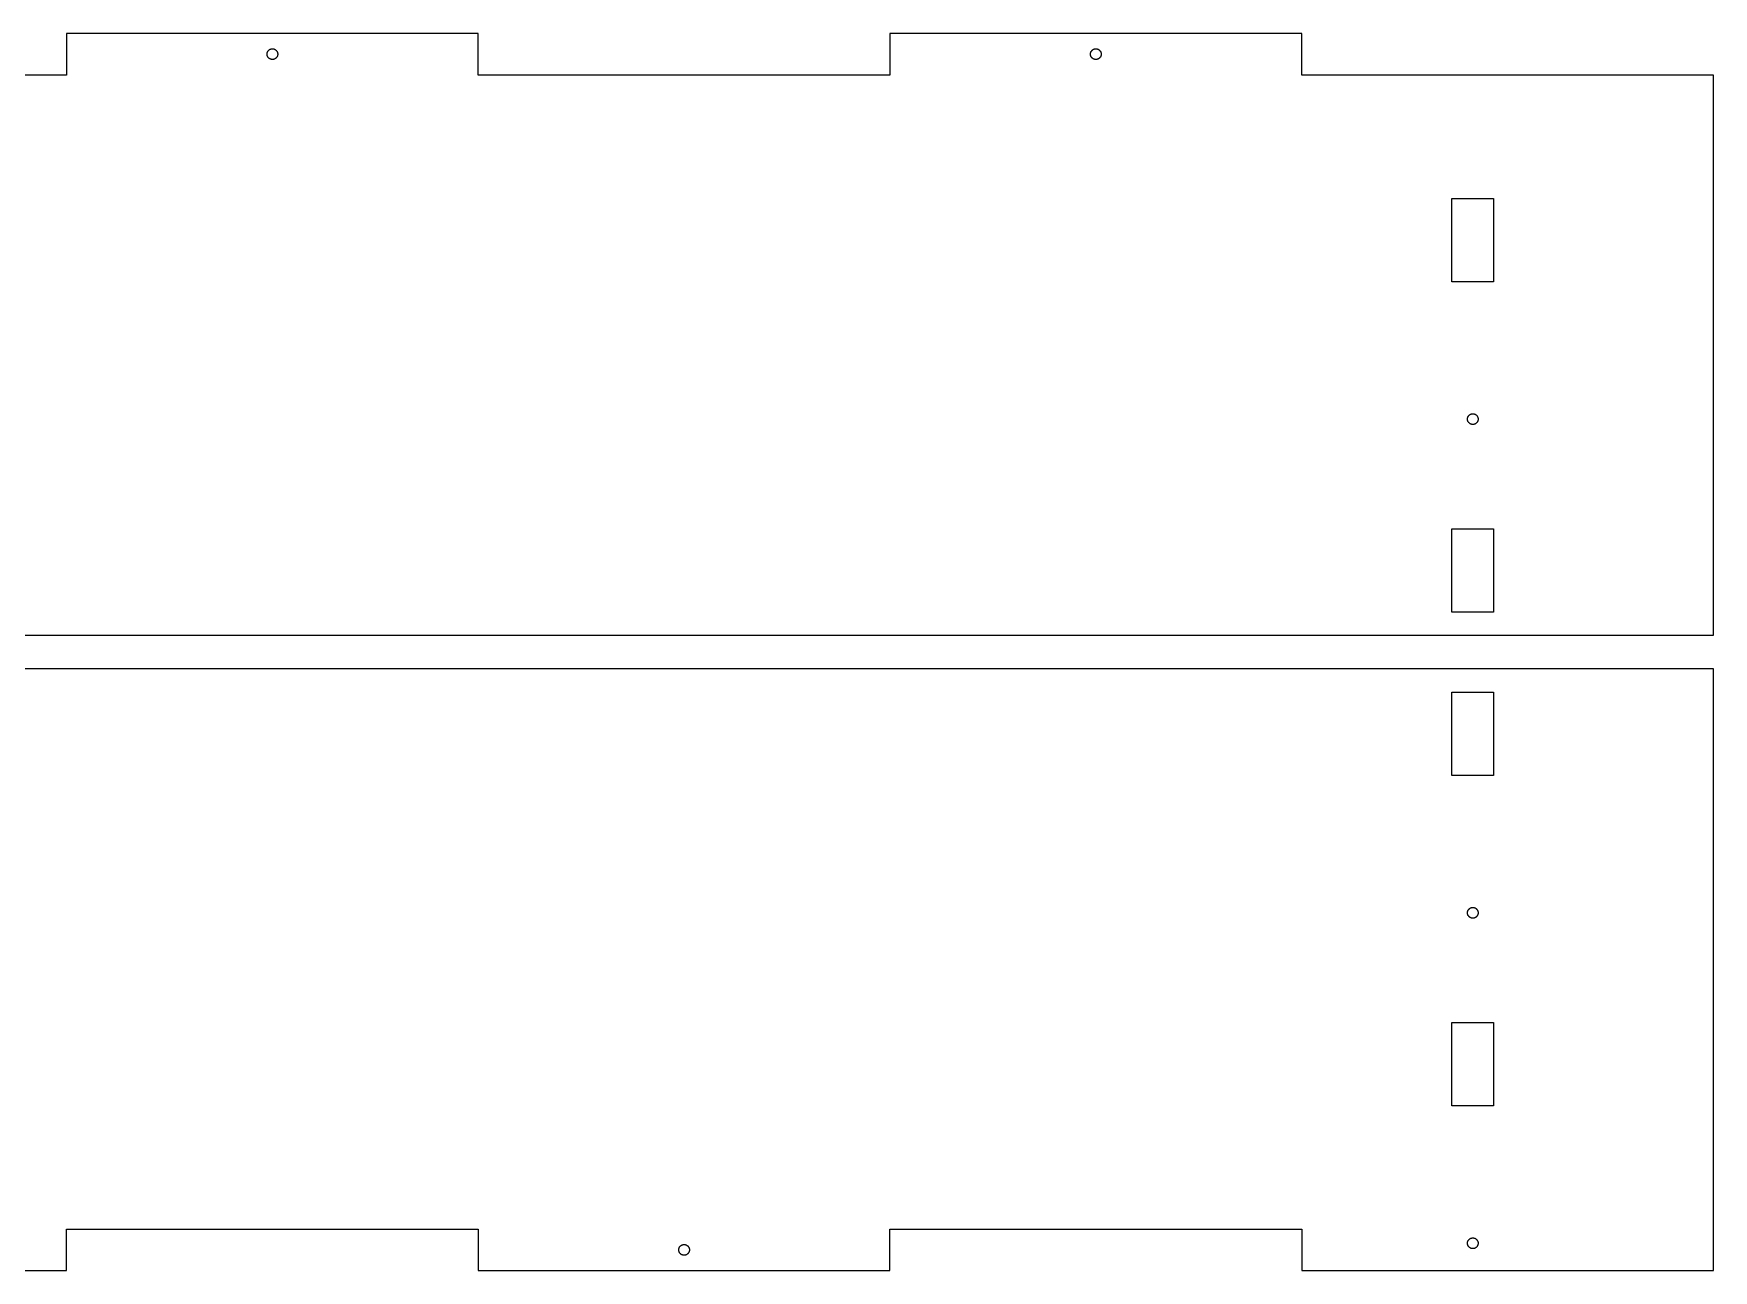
# Model space of a CAD drawing. Extents: x 0 to 997, y 13 to 1900.
# Drawn here: x 483 to 985, y 670 to 1040 of the extents above; entities that cross this region are included whole.
import ezdxf

# ---------------------------------------------------------------- set-up
doc = ezdxf.new("R2010")
doc.units = 0
doc.layers.get('0').update_dxf_attribs({"linetype": 'CONTINUOUS'})

msp = doc.modelspace()

# ---------------------------------------------------------------- linework, layer by layer
for p, q in [((615.625, 1040), (492.5, 1040)), ((492.5, 1040), (492.5, 1027.6)), ((615.625, 1027.6), (615.625, 1040)), ((861.875, 1040), (738.75, 1040)), ((738.75, 1040), (738.75, 1027.6)), ((861.875, 1027.6), (861.875, 1040)), ((552.768, 1034.79), (552.83, 1034.87)), ((552.83, 1034.87), (552.896, 1034.95)), ((552.896, 1034.95), (552.967, 1035.02)), ((552.967, 1035.02), (553.043, 1035.08)), ((553.043, 1035.08), (553.122, 1035.14)), ((553.122, 1035.14), (553.205, 1035.2)), ((553.205, 1035.2), (553.292, 1035.25)), ((553.292, 1035.25), (553.381, 1035.3)), ((553.381, 1035.3), (553.474, 1035.34)), ((553.474, 1035.34), (553.568, 1035.37)), ((553.568, 1035.37), (553.665, 1035.4)), ((553.665, 1035.4), (553.763, 1035.42)), ((553.763, 1035.42), (553.862, 1035.44)), ((553.862, 1035.44), (553.962, 1035.45)), ((553.962, 1035.45), (554.062, 1035.45)), ((554.062, 1035.45), (554.163, 1035.45)), ((554.163, 1035.45), (554.263, 1035.44)), ((554.263, 1035.44), (554.362, 1035.42)), ((554.362, 1035.42), (554.46, 1035.4)), ((554.46, 1035.4), (554.557, 1035.37)), ((554.557, 1035.37), (554.651, 1035.34)), ((554.651, 1035.34), (554.744, 1035.3)), ((554.744, 1035.3), (554.833, 1035.25)), ((554.833, 1035.25), (554.92, 1035.2)), ((554.92, 1035.2), (555.003, 1035.14)), ((555.003, 1035.14), (555.082, 1035.08)), ((555.082, 1035.08), (555.158, 1035.02)), ((555.158, 1035.02), (555.229, 1034.95)), ((555.229, 1034.95), (555.295, 1034.87)), ((555.295, 1034.87), (555.357, 1034.79)), ((799.018, 1034.79), (799.08, 1034.87)), ((799.08, 1034.87), (799.146, 1034.95)), ((799.146, 1034.95), (799.217, 1035.02)), ((799.217, 1035.02), (799.293, 1035.08)), ((799.293, 1035.08), (799.372, 1035.14)), ((799.372, 1035.14), (799.455, 1035.2)), ((799.455, 1035.2), (799.542, 1035.25)), ((799.542, 1035.25), (799.631, 1035.3)), ((799.631, 1035.3), (799.724, 1035.34)), ((799.724, 1035.34), (799.818, 1035.37)), ((799.818, 1035.37), (799.915, 1035.4)), ((799.915, 1035.4), (800.013, 1035.42)), ((800.013, 1035.42), (800.112, 1035.44)), ((800.112, 1035.44), (800.212, 1035.45)), ((800.212, 1035.45), (800.312, 1035.45)), ((800.312, 1035.45), (800.413, 1035.45)), ((800.413, 1035.45), (800.513, 1035.44)), ((800.513, 1035.44), (800.612, 1035.42)), ((800.612, 1035.42), (800.71, 1035.4)), ((800.71, 1035.4), (800.807, 1035.37)), ((800.807, 1035.37), (800.901, 1035.34)), ((800.901, 1035.34), (800.994, 1035.3)), ((800.994, 1035.3), (801.083, 1035.25)), ((801.083, 1035.25), (801.17, 1035.2)), ((801.17, 1035.2), (801.253, 1035.14)), ((801.253, 1035.14), (801.332, 1035.08)), ((801.332, 1035.08), (801.408, 1035.02)), ((801.408, 1035.02), (801.479, 1034.95)), ((801.479, 1034.95), (801.545, 1034.87)), ((801.545, 1034.87), (801.607, 1034.79)), ((552.463, 1033.85), (552.466, 1033.95)), ((552.466, 1033.75), (552.463, 1033.85)), ((552.466, 1033.95), (552.475, 1034.05)), ((552.475, 1033.65), (552.466, 1033.75)), ((552.475, 1034.05), (552.491, 1034.15)), ((552.491, 1033.55), (552.475, 1033.65)), ((552.491, 1034.15), (552.513, 1034.25)), ((552.513, 1033.45), (552.491, 1033.55)), ((552.513, 1034.25), (552.541, 1034.34)), ((552.541, 1033.36), (552.513, 1033.45)), ((552.541, 1034.34), (552.575, 1034.44)), ((552.575, 1033.26), (552.541, 1033.36)), ((552.575, 1034.44), (552.615, 1034.53)), ((552.615, 1033.17), (552.575, 1033.26)), ((552.615, 1034.53), (552.66, 1034.62)), ((552.66, 1033.08), (552.615, 1033.17)), ((552.66, 1034.62), (552.712, 1034.71)), ((552.712, 1032.99), (552.66, 1033.08)), ((552.712, 1034.71), (552.768, 1034.79)), ((552.768, 1032.91), (552.712, 1032.99)), ((552.83, 1032.83), (552.768, 1032.91)), ((552.896, 1032.75), (552.83, 1032.83)), ((552.967, 1032.68), (552.896, 1032.75)), ((553.043, 1032.62), (552.967, 1032.68)), ((553.122, 1032.56), (553.043, 1032.62)), ((553.205, 1032.5), (553.122, 1032.56)), ((553.292, 1032.45), (553.205, 1032.5)), ((553.381, 1032.4), (553.292, 1032.45)), ((553.474, 1032.36), (553.381, 1032.4)), ((553.568, 1032.33), (553.474, 1032.36)), ((553.665, 1032.3), (553.568, 1032.33)), ((553.763, 1032.28), (553.665, 1032.3)), ((553.862, 1032.26), (553.763, 1032.28)), ((553.962, 1032.25), (553.862, 1032.26)), ((554.062, 1032.25), (553.962, 1032.25)), ((554.163, 1032.25), (554.062, 1032.25)), ((554.263, 1032.26), (554.163, 1032.25)), ((554.362, 1032.28), (554.263, 1032.26)), ((554.46, 1032.3), (554.362, 1032.28)), ((554.557, 1032.33), (554.46, 1032.3)), ((554.651, 1032.36), (554.557, 1032.33)), ((554.744, 1032.4), (554.651, 1032.36)), ((554.833, 1032.45), (554.744, 1032.4)), ((554.92, 1032.5), (554.833, 1032.45)), ((555.003, 1032.56), (554.92, 1032.5)), ((555.082, 1032.62), (555.003, 1032.56)), ((555.158, 1032.68), (555.082, 1032.62)), ((555.229, 1032.75), (555.158, 1032.68)), ((555.295, 1032.83), (555.229, 1032.75)), ((555.357, 1032.91), (555.295, 1032.83)), ((555.357, 1034.79), (555.413, 1034.71)), ((555.413, 1032.99), (555.357, 1032.91)), ((555.413, 1034.71), (555.465, 1034.62)), ((555.465, 1033.08), (555.413, 1032.99)), ((555.465, 1034.62), (555.51, 1034.53)), ((555.51, 1033.17), (555.465, 1033.08)), ((555.51, 1034.53), (555.55, 1034.44)), ((555.55, 1033.26), (555.51, 1033.17)), ((555.55, 1034.44), (555.584, 1034.34)), ((555.584, 1033.36), (555.55, 1033.26)), ((555.584, 1034.34), (555.612, 1034.25)), ((555.612, 1033.45), (555.584, 1033.36)), ((555.612, 1034.25), (555.634, 1034.15)), ((555.634, 1033.55), (555.612, 1033.45)), ((555.634, 1034.15), (555.65, 1034.05)), ((555.65, 1033.65), (555.634, 1033.55)), ((555.65, 1034.05), (555.659, 1033.95)), ((555.659, 1033.75), (555.65, 1033.65)), ((555.659, 1033.95), (555.662, 1033.85)), ((555.662, 1033.85), (555.659, 1033.75)), ((798.713, 1033.85), (798.716, 1033.95)), ((798.716, 1033.75), (798.713, 1033.85)), ((798.716, 1033.95), (798.725, 1034.05)), ((798.725, 1033.65), (798.716, 1033.75)), ((798.725, 1034.05), (798.741, 1034.15)), ((798.741, 1033.55), (798.725, 1033.65)), ((798.741, 1034.15), (798.763, 1034.25)), ((798.763, 1033.45), (798.741, 1033.55)), ((798.763, 1034.25), (798.791, 1034.34)), ((798.791, 1033.36), (798.763, 1033.45)), ((798.791, 1034.34), (798.825, 1034.44)), ((798.825, 1033.26), (798.791, 1033.36)), ((798.825, 1034.44), (798.865, 1034.53)), ((798.865, 1033.17), (798.825, 1033.26)), ((798.865, 1034.53), (798.91, 1034.62)), ((798.91, 1033.08), (798.865, 1033.17)), ((798.91, 1034.62), (798.962, 1034.71)), ((798.962, 1032.99), (798.91, 1033.08)), ((798.962, 1034.71), (799.018, 1034.79)), ((799.018, 1032.91), (798.962, 1032.99)), ((799.08, 1032.83), (799.018, 1032.91)), ((799.146, 1032.75), (799.08, 1032.83)), ((799.217, 1032.68), (799.146, 1032.75)), ((799.293, 1032.62), (799.217, 1032.68)), ((799.372, 1032.56), (799.293, 1032.62)), ((799.455, 1032.5), (799.372, 1032.56)), ((799.542, 1032.45), (799.455, 1032.5)), ((799.631, 1032.4), (799.542, 1032.45)), ((799.724, 1032.36), (799.631, 1032.4)), ((799.818, 1032.33), (799.724, 1032.36)), ((799.915, 1032.3), (799.818, 1032.33)), ((800.013, 1032.28), (799.915, 1032.3)), ((800.112, 1032.26), (800.013, 1032.28)), ((800.212, 1032.25), (800.112, 1032.26)), ((800.312, 1032.25), (800.212, 1032.25)), ((800.413, 1032.25), (800.312, 1032.25)), ((800.513, 1032.26), (800.413, 1032.25)), ((800.612, 1032.28), (800.513, 1032.26)), ((800.71, 1032.3), (800.612, 1032.28)), ((800.807, 1032.33), (800.71, 1032.3)), ((800.901, 1032.36), (800.807, 1032.33)), ((800.994, 1032.4), (800.901, 1032.36)), ((801.083, 1032.45), (800.994, 1032.4)), ((801.17, 1032.5), (801.083, 1032.45)), ((801.253, 1032.56), (801.17, 1032.5)), ((801.332, 1032.62), (801.253, 1032.56)), ((801.408, 1032.68), (801.332, 1032.62)), ((801.479, 1032.75), (801.408, 1032.68)), ((801.545, 1032.83), (801.479, 1032.75)), ((801.607, 1032.91), (801.545, 1032.83)), ((801.607, 1034.79), (801.663, 1034.71)), ((801.663, 1032.99), (801.607, 1032.91)), ((801.663, 1034.71), (801.715, 1034.62)), ((801.715, 1033.08), (801.663, 1032.99)), ((801.715, 1034.62), (801.76, 1034.53)), ((801.76, 1033.17), (801.715, 1033.08)), ((801.76, 1034.53), (801.8, 1034.44)), ((801.8, 1033.26), (801.76, 1033.17)), ((801.8, 1034.44), (801.834, 1034.34)), ((801.834, 1033.36), (801.8, 1033.26)), ((801.834, 1034.34), (801.862, 1034.25)), ((801.862, 1033.45), (801.834, 1033.36)), ((801.862, 1034.25), (801.884, 1034.15)), ((801.884, 1033.55), (801.862, 1033.45)), ((801.884, 1034.15), (801.9, 1034.05)), ((801.9, 1033.65), (801.884, 1033.55)), ((801.9, 1034.05), (801.909, 1033.95)), ((801.909, 1033.75), (801.9, 1033.65)), ((801.909, 1033.95), (801.912, 1033.85)), ((801.912, 1033.85), (801.909, 1033.75)), ((492.5, 1027.6), (369.375, 1027.6)), ((738.75, 1027.6), (615.625, 1027.6)), ((985, 1027.6), (861.875, 1027.6)), ((985, 860), (985, 1027.6)), ((906.738, 965.739), (906.738, 990.699)), ((906.738, 990.699), (919.261, 990.699)), ((919.261, 990.699), (919.261, 965.739)), ((919.261, 965.739), (906.738, 965.739)), ((911.45, 924.675), (911.453, 924.775)), ((911.453, 924.575), (911.45, 924.675)), ((911.453, 924.775), (911.463, 924.876)), ((911.463, 924.474), (911.453, 924.575)), ((911.463, 924.876), (911.478, 924.975)), ((911.478, 924.375), (911.463, 924.474)), ((911.478, 924.975), (911.5, 925.073)), ((911.5, 924.277), (911.478, 924.375)), ((911.5, 925.073), (911.528, 925.169)), ((911.528, 925.169), (911.562, 925.264)), ((911.562, 925.264), (911.602, 925.356)), ((911.602, 925.356), (911.648, 925.446)), ((911.648, 925.446), (911.699, 925.532)), ((911.699, 925.532), (911.756, 925.615)), ((911.756, 925.615), (911.817, 925.695)), ((911.817, 925.695), (911.884, 925.77)), ((911.884, 925.77), (911.955, 925.841)), ((911.955, 925.841), (912.03, 925.908)), ((912.03, 925.908), (912.11, 925.969)), ((912.11, 925.969), (912.193, 926.026)), ((912.193, 926.026), (912.279, 926.077)), ((912.279, 926.077), (912.369, 926.123)), ((912.369, 926.123), (912.461, 926.163)), ((912.461, 926.163), (912.556, 926.197)), ((912.556, 926.197), (912.652, 926.225)), ((912.652, 926.225), (912.75, 926.247)), ((912.75, 926.247), (912.849, 926.262)), ((912.849, 926.262), (912.95, 926.272)), ((912.95, 926.272), (913.05, 926.275)), ((913.05, 926.275), (913.15, 926.272)), ((913.15, 926.272), (913.251, 926.262)), ((913.251, 926.262), (913.35, 926.247)), ((913.35, 926.247), (913.448, 926.225)), ((913.448, 926.225), (913.544, 926.197)), ((913.544, 926.197), (913.639, 926.163)), ((913.639, 926.163), (913.731, 926.123)), ((913.731, 926.123), (913.821, 926.077)), ((913.821, 926.077), (913.907, 926.026)), ((913.907, 926.026), (913.99, 925.969)), ((913.99, 925.969), (914.07, 925.908)), ((914.07, 925.908), (914.145, 925.841)), ((914.145, 925.841), (914.216, 925.77)), ((914.216, 925.77), (914.283, 925.695)), ((914.283, 925.695), (914.344, 925.615)), ((914.344, 925.615), (914.401, 925.532)), ((914.401, 925.532), (914.452, 925.446)), ((914.452, 925.446), (914.498, 925.356)), ((914.498, 925.356), (914.538, 925.264)), ((914.538, 925.264), (914.572, 925.169)), ((914.572, 925.169), (914.6, 925.073)), ((914.6, 925.073), (914.622, 924.975)), ((914.622, 924.375), (914.6, 924.277)), ((914.622, 924.975), (914.637, 924.876)), ((914.637, 924.474), (914.622, 924.375)), ((914.637, 924.876), (914.647, 924.775)), ((914.647, 924.575), (914.637, 924.474)), ((914.647, 924.775), (914.65, 924.675)), ((914.65, 924.675), (914.647, 924.575)), ((911.528, 924.181), (911.5, 924.277)), ((911.562, 924.086), (911.528, 924.181)), ((911.602, 923.994), (911.562, 924.086)), ((911.648, 923.904), (911.602, 923.994)), ((911.699, 923.818), (911.648, 923.904)), ((911.756, 923.735), (911.699, 923.818)), ((911.817, 923.655), (911.756, 923.735)), ((911.884, 923.58), (911.817, 923.655)), ((911.955, 923.509), (911.884, 923.58)), ((912.03, 923.442), (911.955, 923.509)), ((912.11, 923.381), (912.03, 923.442)), ((912.193, 923.324), (912.11, 923.381)), ((912.279, 923.273), (912.193, 923.324)), ((912.369, 923.227), (912.279, 923.273)), ((912.461, 923.187), (912.369, 923.227)), ((912.556, 923.153), (912.461, 923.187)), ((912.652, 923.125), (912.556, 923.153)), ((912.75, 923.103), (912.652, 923.125)), ((912.849, 923.088), (912.75, 923.103)), ((912.95, 923.078), (912.849, 923.088)), ((913.05, 923.075), (912.95, 923.078)), ((913.15, 923.078), (913.05, 923.075)), ((913.251, 923.088), (913.15, 923.078)), ((913.35, 923.103), (913.251, 923.088)), ((913.448, 923.125), (913.35, 923.103)), ((913.544, 923.153), (913.448, 923.125)), ((913.639, 923.187), (913.544, 923.153)), ((913.731, 923.227), (913.639, 923.187)), ((913.821, 923.273), (913.731, 923.227)), ((913.907, 923.324), (913.821, 923.273)), ((913.99, 923.381), (913.907, 923.324)), ((914.07, 923.442), (913.99, 923.381)), ((914.145, 923.509), (914.07, 923.442)), ((914.216, 923.58), (914.145, 923.509)), ((914.283, 923.655), (914.216, 923.58)), ((914.344, 923.735), (914.283, 923.655)), ((914.401, 923.818), (914.344, 923.735)), ((914.452, 923.904), (914.401, 923.818)), ((914.498, 923.994), (914.452, 923.904)), ((914.538, 924.086), (914.498, 923.994)), ((914.572, 924.181), (914.538, 924.086)), ((914.6, 924.277), (914.572, 924.181)), ((906.738, 866.889), (906.738, 891.849)), ((906.738, 891.849), (919.261, 891.849)), ((919.261, 891.849), (919.261, 866.889)), ((919.261, 866.889), (906.738, 866.889)), ((0, 860), (985, 860)), ((985, 850), (0, 850)), ((985, 670), (985, 850)), ((906.738, 818.039), (906.738, 842.999)), ((906.738, 842.999), (919.261, 842.999)), ((919.261, 842.999), (919.261, 818.039)), ((919.261, 818.039), (906.738, 818.039)), ((911.45, 776.975), (911.453, 777.075)), ((911.453, 776.875), (911.45, 776.975)), ((911.453, 777.075), (911.463, 777.176)), ((911.463, 776.774), (911.453, 776.875)), ((911.463, 777.176), (911.478, 777.275)), ((911.478, 776.675), (911.463, 776.774)), ((911.478, 777.275), (911.5, 777.373)), ((911.5, 776.577), (911.478, 776.675)), ((911.5, 777.373), (911.528, 777.469)), ((911.528, 776.481), (911.5, 776.577)), ((911.528, 777.469), (911.562, 777.564)), ((911.562, 776.386), (911.528, 776.481)), ((911.562, 777.564), (911.602, 777.656)), ((911.602, 776.294), (911.562, 776.386)), ((911.602, 777.656), (911.648, 777.746)), ((911.648, 776.204), (911.602, 776.294)), ((911.648, 777.746), (911.699, 777.832)), ((911.699, 776.118), (911.648, 776.204)), ((911.699, 777.832), (911.756, 777.915)), ((911.756, 776.035), (911.699, 776.118)), ((911.756, 777.915), (911.817, 777.995)), ((911.817, 775.955), (911.756, 776.035)), ((911.817, 777.995), (911.884, 778.07)), ((911.884, 775.88), (911.817, 775.955)), ((911.884, 778.07), (911.955, 778.141)), ((911.955, 775.809), (911.884, 775.88)), ((911.955, 778.141), (912.03, 778.208)), ((912.03, 775.742), (911.955, 775.809)), ((912.03, 778.208), (912.11, 778.269)), ((912.11, 775.681), (912.03, 775.742)), ((912.11, 778.269), (912.193, 778.326)), ((912.193, 775.624), (912.11, 775.681)), ((912.193, 778.326), (912.279, 778.377)), ((912.279, 775.573), (912.193, 775.624)), ((912.279, 778.377), (912.369, 778.423)), ((912.369, 775.527), (912.279, 775.573)), ((912.369, 778.423), (912.461, 778.463)), ((912.461, 775.487), (912.369, 775.527)), ((912.461, 778.463), (912.556, 778.497)), ((912.556, 775.453), (912.461, 775.487)), ((912.556, 778.497), (912.652, 778.525)), ((912.652, 775.425), (912.556, 775.453)), ((912.652, 778.525), (912.75, 778.547)), ((912.75, 775.403), (912.652, 775.425)), ((912.75, 778.547), (912.849, 778.562)), ((912.849, 775.388), (912.75, 775.403)), ((912.849, 778.562), (912.95, 778.572)), ((912.95, 775.378), (912.849, 775.388)), ((912.95, 778.572), (913.05, 778.575)), ((913.05, 775.375), (912.95, 775.378)), ((913.05, 778.575), (913.15, 778.572)), ((913.15, 775.378), (913.05, 775.375)), ((913.15, 778.572), (913.251, 778.562)), ((913.251, 775.388), (913.15, 775.378)), ((913.251, 778.562), (913.35, 778.547)), ((913.35, 775.403), (913.251, 775.388)), ((913.35, 778.547), (913.448, 778.525)), ((913.448, 775.425), (913.35, 775.403)), ((913.448, 778.525), (913.544, 778.497)), ((913.544, 775.453), (913.448, 775.425)), ((913.544, 778.497), (913.639, 778.463)), ((913.639, 775.487), (913.544, 775.453)), ((913.639, 778.463), (913.731, 778.423)), ((913.731, 775.527), (913.639, 775.487)), ((913.731, 778.423), (913.821, 778.377)), ((913.821, 775.573), (913.731, 775.527)), ((913.821, 778.377), (913.907, 778.326)), ((913.907, 775.624), (913.821, 775.573)), ((913.907, 778.326), (913.99, 778.269)), ((913.99, 775.681), (913.907, 775.624)), ((913.99, 778.269), (914.07, 778.208)), ((914.07, 775.742), (913.99, 775.681)), ((914.07, 778.208), (914.145, 778.141)), ((914.145, 775.809), (914.07, 775.742)), ((914.145, 778.141), (914.216, 778.07)), ((914.216, 775.88), (914.145, 775.809)), ((914.216, 778.07), (914.283, 777.995)), ((914.283, 775.955), (914.216, 775.88)), ((914.283, 777.995), (914.344, 777.915)), ((914.344, 776.035), (914.283, 775.955)), ((914.344, 777.915), (914.401, 777.832)), ((914.401, 776.118), (914.344, 776.035)), ((914.401, 777.832), (914.452, 777.746)), ((914.452, 776.204), (914.401, 776.118)), ((914.452, 777.746), (914.498, 777.656)), ((914.498, 776.294), (914.452, 776.204)), ((914.498, 777.656), (914.538, 777.564)), ((914.538, 776.386), (914.498, 776.294)), ((914.538, 777.564), (914.572, 777.469)), ((914.572, 776.481), (914.538, 776.386)), ((914.572, 777.469), (914.6, 777.373)), ((914.6, 776.577), (914.572, 776.481)), ((914.6, 777.373), (914.622, 777.275)), ((914.622, 776.675), (914.6, 776.577)), ((914.622, 777.275), (914.637, 777.176)), ((914.637, 776.774), (914.622, 776.675)), ((914.637, 777.176), (914.647, 777.075)), ((914.647, 776.875), (914.637, 776.774)), ((914.647, 777.075), (914.65, 776.975)), ((914.65, 776.975), (914.647, 776.875)), ((906.738, 719.189), (906.738, 744.149)), ((906.738, 744.149), (919.261, 744.149)), ((919.261, 744.149), (919.261, 719.189)), ((919.261, 719.189), (906.738, 719.189)), ((492.5, 670), (492.5, 682.3)), ((492.5, 682.3), (615.625, 682.3)), ((615.625, 682.3), (615.625, 670)), ((738.75, 670), (738.75, 682.3)), ((738.75, 682.3), (861.875, 682.3)), ((861.875, 682.3), (861.875, 670)), ((911.45, 678.125), (911.453, 678.225)), ((911.453, 678.225), (911.463, 678.326)), ((911.463, 678.326), (911.478, 678.425)), ((911.478, 678.425), (911.5, 678.523)), ((911.5, 678.523), (911.528, 678.619)), ((911.528, 678.619), (911.562, 678.714)), ((911.562, 678.714), (911.602, 678.806)), ((911.602, 678.806), (911.648, 678.896)), ((911.648, 678.896), (911.699, 678.982)), ((911.699, 678.982), (911.756, 679.065)), ((911.756, 679.065), (911.817, 679.145)), ((911.817, 679.145), (911.884, 679.22)), ((911.884, 679.22), (911.955, 679.291)), ((911.955, 679.291), (912.03, 679.358)), ((912.03, 679.358), (912.11, 679.419)), ((912.11, 679.419), (912.193, 679.476)), ((912.193, 679.476), (912.279, 679.527)), ((912.279, 679.527), (912.369, 679.573)), ((912.369, 679.573), (912.461, 679.613)), ((912.461, 679.613), (912.556, 679.647)), ((912.556, 679.647), (912.652, 679.675)), ((912.652, 679.675), (912.75, 679.697)), ((912.75, 679.697), (912.849, 679.712)), ((912.849, 679.712), (912.95, 679.722)), ((912.95, 679.722), (913.05, 679.725)), ((913.05, 679.725), (913.15, 679.722)), ((913.15, 679.722), (913.251, 679.712)), ((913.251, 679.712), (913.35, 679.697)), ((913.35, 679.697), (913.448, 679.675)), ((913.448, 679.675), (913.544, 679.647)), ((913.544, 679.647), (913.639, 679.613)), ((913.639, 679.613), (913.731, 679.573)), ((913.731, 679.573), (913.821, 679.527)), ((913.821, 679.527), (913.907, 679.476)), ((913.907, 679.476), (913.99, 679.419)), ((913.99, 679.419), (914.07, 679.358)), ((914.07, 679.358), (914.145, 679.291)), ((914.145, 679.291), (914.216, 679.22)), ((914.216, 679.22), (914.283, 679.145)), ((914.283, 679.145), (914.344, 679.065)), ((914.344, 679.065), (914.401, 678.982)), ((914.401, 678.982), (914.452, 678.896)), ((914.452, 678.896), (914.498, 678.806)), ((914.498, 678.806), (914.538, 678.714)), ((914.538, 678.714), (914.572, 678.619)), ((914.572, 678.619), (914.6, 678.523)), ((914.6, 678.523), (914.622, 678.425)), ((914.622, 678.425), (914.637, 678.326)), ((914.637, 678.326), (914.647, 678.225)), ((914.647, 678.225), (914.65, 678.125)), ((675.588, 676.15), (675.591, 676.25)), ((675.591, 676.05), (675.588, 676.15)), ((675.591, 676.25), (675.6, 676.351)), ((675.6, 675.949), (675.591, 676.05)), ((675.6, 676.351), (675.616, 676.45)), ((675.616, 675.85), (675.6, 675.949)), ((675.616, 676.45), (675.638, 676.548)), ((675.638, 675.752), (675.616, 675.85)), ((675.638, 676.548), (675.666, 676.644)), ((675.666, 675.656), (675.638, 675.752)), ((675.666, 676.644), (675.7, 676.739)), ((675.7, 675.561), (675.666, 675.656)), ((675.7, 676.739), (675.74, 676.831)), ((675.74, 675.469), (675.7, 675.561)), ((675.74, 676.831), (675.785, 676.921)), ((675.785, 675.379), (675.74, 675.469)), ((675.785, 676.921), (675.837, 677.007)), ((675.837, 675.293), (675.785, 675.379)), ((675.837, 677.007), (675.893, 677.09)), ((675.893, 675.21), (675.837, 675.293)), ((675.893, 677.09), (675.955, 677.17)), ((675.955, 675.13), (675.893, 675.21)), ((675.955, 677.17), (676.021, 677.245)), ((676.021, 675.055), (675.955, 675.13)), ((676.021, 677.245), (676.092, 677.316)), ((676.092, 674.984), (676.021, 675.055)), ((676.092, 677.316), (676.168, 677.383)), ((676.168, 674.917), (676.092, 674.984)), ((676.168, 677.383), (676.247, 677.444)), ((676.247, 674.856), (676.168, 674.917)), ((676.247, 677.444), (676.33, 677.501)), ((676.33, 674.799), (676.247, 674.856)), ((676.33, 677.501), (676.417, 677.552)), ((676.417, 674.748), (676.33, 674.799)), ((676.417, 677.552), (676.506, 677.598)), ((676.506, 674.702), (676.417, 674.748)), ((676.506, 677.598), (676.599, 677.638)), ((676.599, 674.662), (676.506, 674.702)), ((676.599, 677.638), (676.693, 677.672)), ((676.693, 674.628), (676.599, 674.662)), ((676.693, 677.672), (676.79, 677.7)), ((676.79, 674.6), (676.693, 674.628)), ((676.79, 677.7), (676.888, 677.722)), ((676.888, 674.578), (676.79, 674.6)), ((676.888, 677.722), (676.987, 677.737)), ((676.987, 674.563), (676.888, 674.578)), ((676.987, 677.737), (677.087, 677.747)), ((677.087, 674.553), (676.987, 674.563)), ((677.087, 677.747), (677.188, 677.75)), ((677.188, 674.55), (677.087, 674.553)), ((677.188, 677.75), (677.288, 677.747)), ((677.288, 674.553), (677.188, 674.55)), ((677.288, 677.747), (677.388, 677.737)), ((677.388, 674.563), (677.288, 674.553)), ((677.388, 677.737), (677.487, 677.722)), ((677.487, 674.578), (677.388, 674.563)), ((677.487, 677.722), (677.585, 677.7)), ((677.585, 674.6), (677.487, 674.578)), ((677.585, 677.7), (677.682, 677.672)), ((677.682, 674.628), (677.585, 674.6)), ((677.682, 677.672), (677.776, 677.638)), ((677.776, 674.662), (677.682, 674.628)), ((677.776, 677.638), (677.869, 677.598)), ((677.869, 674.702), (677.776, 674.662)), ((677.869, 677.598), (677.958, 677.552)), ((677.958, 674.748), (677.869, 674.702)), ((677.958, 677.552), (678.045, 677.501)), ((678.045, 674.799), (677.958, 674.748)), ((678.045, 677.501), (678.128, 677.444)), ((678.128, 674.856), (678.045, 674.799)), ((678.128, 677.444), (678.207, 677.383)), ((678.207, 674.917), (678.128, 674.856)), ((678.207, 677.383), (678.283, 677.316)), ((678.283, 674.984), (678.207, 674.917)), ((678.283, 677.316), (678.354, 677.245)), ((678.354, 675.055), (678.283, 674.984)), ((678.354, 677.245), (678.42, 677.17)), ((678.42, 675.13), (678.354, 675.055)), ((678.42, 677.17), (678.482, 677.09)), ((678.482, 675.21), (678.42, 675.13)), ((678.482, 677.09), (678.538, 677.007)), ((678.538, 675.293), (678.482, 675.21)), ((678.538, 677.007), (678.59, 676.921)), ((678.59, 675.379), (678.538, 675.293)), ((678.59, 676.921), (678.635, 676.831)), ((678.635, 675.469), (678.59, 675.379)), ((678.635, 676.831), (678.675, 676.739)), ((678.675, 675.561), (678.635, 675.469)), ((678.675, 676.739), (678.709, 676.644)), ((678.709, 675.656), (678.675, 675.561)), ((678.709, 676.644), (678.737, 676.548)), ((678.737, 675.752), (678.709, 675.656)), ((678.737, 676.548), (678.759, 676.45)), ((678.759, 675.85), (678.737, 675.752)), ((678.759, 676.45), (678.775, 676.351)), ((678.775, 675.949), (678.759, 675.85)), ((678.775, 676.351), (678.784, 676.25)), ((678.784, 676.05), (678.775, 675.949)), ((678.784, 676.25), (678.787, 676.15)), ((678.787, 676.15), (678.784, 676.05)), ((911.453, 678.025), (911.45, 678.125)), ((911.463, 677.924), (911.453, 678.025)), ((911.478, 677.825), (911.463, 677.924)), ((911.5, 677.727), (911.478, 677.825)), ((911.528, 677.631), (911.5, 677.727)), ((911.562, 677.536), (911.528, 677.631)), ((911.602, 677.444), (911.562, 677.536)), ((911.648, 677.354), (911.602, 677.444)), ((911.699, 677.268), (911.648, 677.354)), ((911.756, 677.185), (911.699, 677.268)), ((911.817, 677.105), (911.756, 677.185)), ((911.884, 677.03), (911.817, 677.105)), ((911.955, 676.959), (911.884, 677.03)), ((912.03, 676.892), (911.955, 676.959)), ((912.11, 676.831), (912.03, 676.892)), ((912.193, 676.774), (912.11, 676.831)), ((912.279, 676.723), (912.193, 676.774)), ((912.369, 676.677), (912.279, 676.723)), ((912.461, 676.637), (912.369, 676.677)), ((912.556, 676.603), (912.461, 676.637)), ((912.652, 676.575), (912.556, 676.603)), ((912.75, 676.553), (912.652, 676.575)), ((912.849, 676.538), (912.75, 676.553)), ((912.95, 676.528), (912.849, 676.538)), ((913.05, 676.525), (912.95, 676.528)), ((913.15, 676.528), (913.05, 676.525)), ((913.251, 676.538), (913.15, 676.528)), ((913.35, 676.553), (913.251, 676.538)), ((913.448, 676.575), (913.35, 676.553)), ((913.544, 676.603), (913.448, 676.575)), ((913.639, 676.637), (913.544, 676.603)), ((913.731, 676.677), (913.639, 676.637)), ((913.821, 676.723), (913.731, 676.677)), ((913.907, 676.774), (913.821, 676.723)), ((913.99, 676.831), (913.907, 676.774)), ((914.07, 676.892), (913.99, 676.831)), ((914.145, 676.959), (914.07, 676.892)), ((914.216, 677.03), (914.145, 676.959)), ((914.283, 677.105), (914.216, 677.03)), ((914.344, 677.185), (914.283, 677.105)), ((914.401, 677.268), (914.344, 677.185)), ((914.452, 677.354), (914.401, 677.268)), ((914.498, 677.444), (914.452, 677.354)), ((914.538, 677.536), (914.498, 677.444)), ((914.572, 677.631), (914.538, 677.536)), ((914.6, 677.727), (914.572, 677.631)), ((914.622, 677.825), (914.6, 677.727)), ((914.637, 677.924), (914.622, 677.825)), ((914.647, 678.025), (914.637, 677.924)), ((914.65, 678.125), (914.647, 678.025)), ((369.375, 670), (492.5, 670)), ((615.625, 670), (738.75, 670)), ((861.875, 670), (985, 670))]:
    msp.add_line(p, q)

doc.saveas('drawing.dxf')
